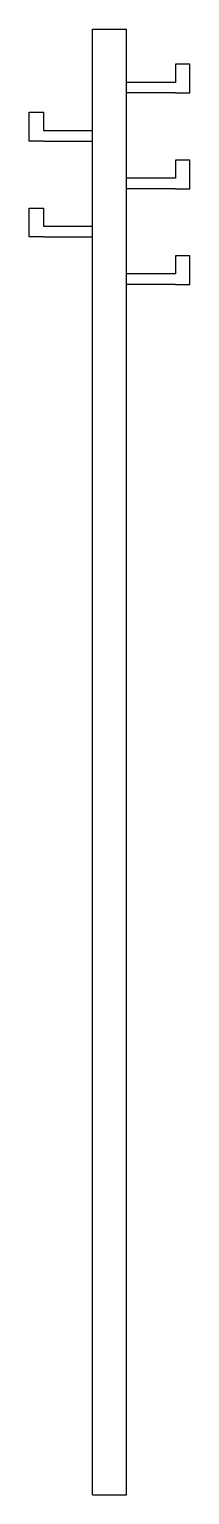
# Model space of a CAD drawing. Extents: x -0.22 to 0.22, y -2 to 2.07.
import ezdxf

# ---------------------------------------------------------------- set-up
doc = ezdxf.new("R2010")
doc.units = 0

msp = doc.modelspace()

# ---------------------------------------------------------------- linework, layer by layer
for p, q in [((-0.0473, 2.0703), (0.0473, 2.0703)), ((-0.0473, -2), (0.0473, -2))]:
    msp.add_line(p, q)
for points in [[(-0.0473, -2), (-0.0473, 2.0703)], [(0.0473, -2), (0.0473, 2.0703)], [(0.1833, 1.8935), (0.2232, 1.8935), (0.2232, 1.9732), (0.1833, 1.9732), (0.1833, 1.9229)], [(0.1833, 1.9229), (0.0473, 1.9229)], [(0.1833, 1.8935), (0.0473, 1.8935)], [(-0.1833, 1.76), (-0.2232, 1.76), (-0.2232, 1.8397), (-0.1833, 1.8397), (-0.1833, 1.7894)], [(-0.1833, 1.7894), (-0.0473, 1.7894)], [(-0.1833, 1.76), (-0.0473, 1.76)], [(0.1833, 1.6275), (0.2232, 1.6275), (0.2232, 1.7071), (0.1833, 1.7071), (0.1833, 1.6569)], [(0.1833, 1.6569), (0.0473, 1.6569)], [(0.1833, 1.6275), (0.0473, 1.6275)], [(-0.1833, 1.494), (-0.2232, 1.494), (-0.2232, 1.5736), (-0.1833, 1.5736), (-0.1833, 1.5234)], [(-0.1833, 1.5234), (-0.0473, 1.5234)], [(-0.1833, 1.494), (-0.0473, 1.494)], [(0.1833, 1.3614), (0.2232, 1.3614), (0.2232, 1.441), (0.1833, 1.441), (0.1833, 1.3908)], [(0.1833, 1.3908), (0.0473, 1.3908)], [(0.1833, 1.3614), (0.0473, 1.3614)]]:
    msp.add_lwpolyline(points)

doc.saveas('drawing.dxf')
